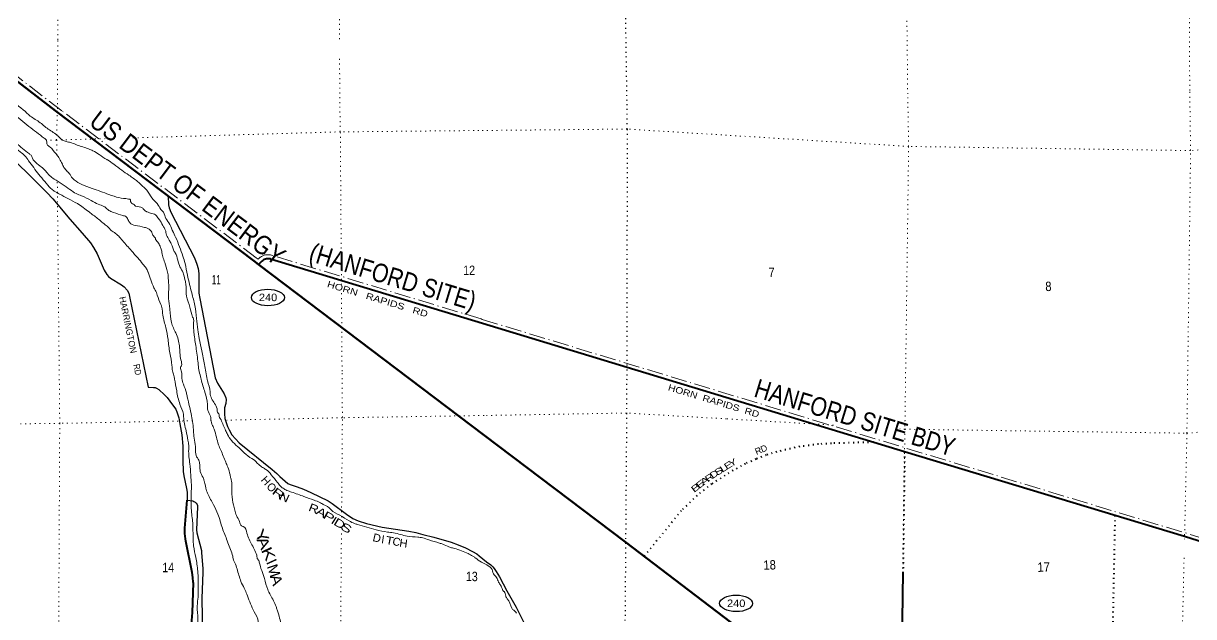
# Model space of a CAD drawing. Header units: feet. Extents: x 245918 to 509309, y -547785 to -360805.
# Drawn here: x 402847 to 424774, y -418023 to -406915 of the extents above; entities that cross this region are included whole.
import ezdxf
from ezdxf.enums import TextEntityAlignment as Align

# ---------------------------------------------------------------- set-up
doc = ezdxf.new("R2010")
doc.units = ezdxf.units.FT
doc.header["$LTSCALE"] = 60
doc.linetypes.add('DOT_DASHED', pattern=[7.7, 5, -1.2, 0.3, -1.2])
doc.linetypes.add('DOTTED', pattern=[1.5, 0.3, -1.2])
for name, color, linetype, lineweight in [('17', 7, 'Continuous', 25), ('23', 7, 'Continuous', 70), ('26', 7, 'Continuous', 40), ('27', 7, 'Continuous', 13), ('29', 7, 'Continuous', 25), ('39', 7, 'Continuous', 13), ('44', 7, 'DOT_DASHED', 13), ('53', 7, 'DOTTED', 40), ('6', 7, 'DOTTED', 25), ('7', 7, 'DOTTED', 13)]:
    doc.layers.add(name, color=color, linetype=linetype, lineweight=lineweight)
for name, color, linetype in [('30', 7, 'Continuous'), ('41', 7, 'Continuous'), ('54', 7, 'Continuous')]:
    doc.layers.add(name, color=color, linetype=linetype)

msp = doc.modelspace()

# ---------------------------------------------------------------- linework, layer by layer
at = {"layer": '17'}
for centre in [(407427.66, -412047.87), (416200.42, -417776.26)]:
    msp.add_ellipse(centre, major_axis=(-309.24, 1), ratio=0.500121, dxfattribs=at)
at = {"layer": '23'}
for p, q in [((403445.58, -408554.21), (399519.83, -405522.13)), ((411484.5, -414629.6), (407250.36, -411429.75))]:
    msp.add_line(p, q, dxfattribs=at)
for points in [[(407250.36, -411429.75), (407163.45, -411364.07), (403445.58, -408554.21)], [(419190.44, -420481.56), (418241.3, -419759.49), (414125.03, -416625.03), (411484.5, -414629.6)]]:
    msp.add_lwpolyline(points, dxfattribs=at)
at = {"layer": '26'}
for points in [[(411447.04, -412535.37), (407477.38, -411327.43), (407474.3, -411326.65), (407455.84, -411323.18), (407437.12, -411321.67), (407418.35, -411322.11), (407399.72, -411324.52), (407381.45, -411328.86), (407363.73, -411335.09), (407346.76, -411343.13), (407330.73, -411352.91), (407315.8, -411364.31), (407275.85, -411404.26), (407250.36, -411429.75)], [(434909.45, -416719.12), (434860.45, -416721.02), (434255.61, -416744.45), (433696.4, -416747.63), (429714.36, -416770.29), (425629.98, -416770.45), (425527.33, -416767.82), (425370.34, -416750.17), (425216.05, -416716.21), (424603.73, -416525.94), (419355.41, -414935.37), (411447.04, -412535.37)], [(405888.38, -416609.43), (405881.68, -416569.02), (405872.67, -416469.79), (405874.08, -416370.16), (405915.82, -415840.17)], [(405988.86, -418244.43), (406013.51, -417945.61), (406030.93, -417392.52), (406030.77, -417380.13), (406024.13, -417288.96), (406008, -417199), (405888.38, -416609.43)], [(419328.8, -417186.08), (419297.73, -419442.29), (419293.93, -419481.63), (419285.05, -419505.74), (419166.21, -419759.04), (419159.5, -419779.83), (419156.96, -419802.67), (419163.56, -419839.69), (419170.92, -419862.32), (419238.93, -420045.34), (419249.55, -420079.31), (419268.56, -420179.56), (419271.1, -420236.67), (419263.49, -420295.04), (419253.34, -420335.65), (419235.59, -420383.87), (419190.44, -420481.56)]]:
    msp.add_lwpolyline(points, dxfattribs=at)
at = {"layer": '29'}
for p, q in [((401746.54, -408583.95), (402935.21, -409732.32)), ((404836.56, -412027.77), (405182.1, -413729.61))]:
    msp.add_line(p, q, dxfattribs=at)
for points in [[(402935.21, -409732.32), (403287.77, -410081.91), (403399.98, -410201.19), (403717.9, -410582.43), (403946.99, -410844.38), (404101.27, -411022.14), (404162.06, -411108.67), (404227.51, -411227.96), (404363.09, -411536.69), (404409.85, -411616.2), (404442.58, -411653.62), (404479.98, -411686.38), (404685.69, -411808), (404734.79, -411845.41), (404788.55, -411910.91), (404821.28, -411967.03), (404836.56, -412027.77)], [(405556.4, -410149.51), (405568.2, -410314.24), (405576.48, -410368.11), (405609.46, -410447.49), (406052.68, -411304.57), (406098.87, -411422.86), (406123.08, -411503.47), (406132.96, -411598.15), (406135.5, -411967.55), (406149.73, -412065.88), (406437.79, -413550.44), (406480.83, -413652.89), (406611.71, -413848.78), (406639.46, -413927.43), (406644.83, -413960.66), (406637.89, -414033.49), (406617.81, -414115.55)], [(405182.1, -413729.61), (405284.14, -413730.56), (405314.53, -413735.24), (405340.25, -413744.59), (405382.32, -413772.66), (405492.19, -413868.56), (405538.95, -413922.35), (405641.8, -414055.67), (405700.25, -414139.87), (405730.64, -414210.03), (405756.35, -414301.25), (405775.05, -414413.51), (405812.45, -414621.68), (405831.15, -414834.51), (405831.15, -415098.81)], [(406617.81, -414115.55), (406611.94, -414228.73), (406621.29, -414312.93), (406672.72, -414462.62), (406700.77, -414523.43), (406752.2, -414616.99), (406822.33, -414696.51), (406892.46, -414766.67), (407509.6, -415267.2), (407598.43, -415346.72), (407654.54, -415400.51), (407801.81, -415529.15), (407846.22, -415550.2), (407977.13, -415594.64), (408096.35, -415639.08), (408234.28, -415702.23), (408556.88, -415856.6), (408631.68, -415903.37), (408902.85, -416104.52), (409022.07, -416184.04), (409117.91, -416230.82), (409274.54, -416279.94), (409566.74, -416347.76), (410071.68, -416422.61), (410200.25, -416448.34), (410328.82, -416483.42), (410539.21, -416534.87)], [(405831.15, -415098.81), (405842.85, -415304.61), (405854.54, -415388.81), (405901.3, -415625.04), (405912.98, -415690.53), (405915.32, -415741.99), (405915.82, -415840.17)], [(405915.82, -415840.17), (406018.52, -415856.36), (406042.85, -415865.7), (406064.07, -415881.23), (406085.29, -415899.88), (406101.34, -415922.66), (406109.1, -415940.28), (406111.09, -415965.58), (406091.51, -416401.27), (406096.26, -416454.01), (406182.09, -416785.59), (406186.94, -416824.08), (406209.01, -417128.48), (406209.37, -417189.66), (406192.67, -417684.14), (406204.29, -418364.03)], [(410539.21, -416534.87), (410864.15, -416630.77), (410995.06, -416677.55), (411128.31, -416733.68), (411261.56, -416801.51), (411341.04, -416850.63), (411387.79, -416888.05), (411526.84, -416997.06)], [(411526.84, -416997.06), (411606.41, -417055.37), (411620.43, -417067.71), (411642.84, -417092.38), (411666.94, -417124.91), (411702.8, -417180.98), (411765.57, -417279.68), (411903.43, -417542.12), (412082.76, -417847.17), (412271.06, -418232.98)]]:
    msp.add_lwpolyline(points, dxfattribs=at)
at = {"layer": '39'}
for p, q in [((406360.89, -414340.44), (406361.69, -414349.63)), ((411538.33, -417064.11), (411538.77, -417064.35))]:
    msp.add_line(p, q, dxfattribs=at)
for points in [[(401282.51, -407127.58), (401470.32, -407333.12), (401719.15, -407533.31), (401910.88, -407688.39), (402105.06, -407865.53), (402230.08, -407995.77), (402884, -408564.2)], [(403236.65, -409064.61), (402950.24, -408843.48), (402646.63, -408591.63), (402621.79, -408568.62)], [(402883.94, -408564.14), (402953.32, -408632.16), (403138.39, -408757.54), (403313.53, -408895.12), (403494.6, -409022.56), (403543.3, -409071.81)], [(402512.11, -409095.4), (402549.55, -409129.51), (402690.5, -409245.56), (402819.33, -409343.57), (402869.67, -409387.6), (402944.32, -409487.79), (403039.15, -409616.01), (403135.99, -409744.24), (403246.88, -409874.43), (403361.79, -410004.62), (403424.2, -410054.64), (403522.76, -410110.57), (403530.8, -410114.56), (403681.65, -410196.45), (403858.64, -410290.31), (404076, -410446.29), (404235.02, -410566.31), (404400.12, -410700.36), (404456.51, -410748.39), (404474.67, -410774.44), (404551.16, -410832.44), (404702.25, -410978.58), (404873.61, -411174.86), (404988.51, -411305.04), (405087.31, -411423.22), (405145.8, -411497.35), (405180.18, -411565.52), (405184.24, -411575.54), (405234.97, -411719.97), (405293.73, -411864.37), (405338.22, -411952.59), (405354.47, -412004.74), (405421.37, -412177.24), (405439.64, -412231.39), (405458.28, -412379.93), (405517.38, -412612.68), (405556.35, -412831.42), (405591.44, -413086.32), (405630.48, -413321.14), (405640.91, -413423.51), (405667.31, -413505.76), (405675.57, -413565.97), (405677.61, -413576), (405718.59, -413792.74), (405779.77, -414045.56), (405844.72, -414234.11), (405848.9, -414278.28), (405863.47, -414412.76), (405896.09, -414547.2), (405928.86, -414717.77), (405945.29, -414816.11), (405943.58, -414894.42), (405964.68, -415163.41), (405983.54, -415370.17), (405994.29, -415554.87), (405991.27, -415815.9), (405991.32, -415829.95), (405996.15, -416042.78), (406021.22, -416299.71), (406028.45, -416614.93), (406036.81, -416701.23), (406075.77, -416915.97), (406114.88, -417172.86), (406119.25, -417267.21), (406119.89, -417431.86), (406119.43, -417536.77), (406123.75, -417618.98), (406107.15, -417775.23), (406114.06, -418008.13), (406118.21, -418042.24), (406106.72, -418186.84), (406106.78, -418202.91), (406129.46, -418361.47), (406139.76, -418429.7), (406132.3, -418578.3), (406122.64, -418676.71), (406086.95, -418789.26), (406017.37, -418960.12), (405945.82, -419145.05), (405888.32, -419327.92), (405858.8, -419480.61), (405853.08, -419560.94), (405835.46, -419675.43), (405817.64, -419737.73), (405801.74, -419777.93), (405792.11, -419886.38), (405790.14, -419894.42), (405748.63, -420059.18), (405683.32, -420302.31), (405663.56, -420380.68), (405648, -420511.23), (405642.34, -420605.61), (405646.82, -420726.07)], [(402649.15, -409097.88), (402712.23, -409157.15), (402831.03, -409255.19), (402957.87, -409359.24), (403000.15, -409393.24), (403022.48, -409455.43), (403064.82, -409505.5), (403072.87, -409513.51), (403185.63, -409607.55), (403229.93, -409643.57), (403296.46, -409719.68), (403381.07, -409801.76), (403421.32, -409829.75), (403572.22, -409923.68), (403717.13, -410025.67), (403837.83, -410101.62), (403936.35, -410143.5), (404117.33, -410233.33), (404250.06, -410301.21), (404354.59, -410341.07), (404384.77, -410361.06), (404390.82, -410369.08), (404469.32, -410427.07), (404535.66, -410454.99), (404708.48, -410510.71), (404770.8, -410536.64), (404813.21, -410602.78), (404839.46, -410644.87), (404887.78, -410682.87), (404942.02, -410696.78), (405112.77, -410734.43), (405152.95, -410744.35), (405239.48, -410804.34), (405261.72, -410846.44), (405294.07, -410908.59), (405320.27, -410936.63), (405324.38, -410958.7), (405370.76, -411018.8), (405376.83, -411028.83), (405417.27, -411109.03), (405437.63, -411181.25), (405460.1, -411285.6), (405494.62, -411391.93), (405545.49, -411570.49), (405557.74, -411624.66), (405564.28, -411759.17), (405572.64, -411845.49), (405565.05, -411961.97), (405567.46, -412066.37), (405588.28, -412259.07), (405590.34, -412275.14), (405619.36, -412513.99), (405702.41, -412712.53), (405747.02, -412832.88), (405769.57, -412955.29), (405798.67, -413216.24), (405807.12, -413326.65), (405793.18, -413354.8), (405811.57, -413441.08), (405818.07, -413563.56), (405844.57, -413671.9), (405901.39, -413834.38), (405917.74, -413910.63), (405999.37, -414261.77), (406034.62, -414556.83), (406038.82, -414607.02), (406074.12, -414916.13), (406092.63, -415032.53), (406122.89, -415072.6), (406149.31, -415158.87), (406151.46, -415195), (406161.92, -415305.41), (406212.54, -415421.72), (406234.86, -415483.89), (406279.71, -415666.48), (406302, -415724.64), (406411.18, -415931.14), (406492.11, -416103.58), (406536.79, -416237.98), (406575.43, -416370.38), (406664.62, -416603.04), (406676.82, -416643.16), (406768.09, -416891.87), (406776.28, -416936.02), (406822.86, -417044.31), (406857.43, -417160.66), (406934.59, -417395.36)], [(403236.65, -409064.61), (403255.85, -409075.25), (403280.09, -409115.33), (403290.39, -409183.57), (403346.77, -409231.6), (403457.65, -409359.79), (403510.09, -409425.89), (403560.63, -409520.12), (403568.71, -409532.15), (403607.15, -409614.36), (403669.66, -409688.47), (403736.19, -409766.58), (403748.34, -409792.66), (403798.71, -409842.71), (403941.56, -409932.64), (404132.51, -410004.38), (404450.07, -410119.92), (404636.96, -410177.6), (404817.7, -410203.18), (404853.88, -410219.14), (404853.93, -410231.19), (404890.28, -410291.32), (404928.5, -410311.28), (404930.53, -410317.31), (405047.09, -410355.12), (405091.37, -410387.11), (405153.78, -410439.14), (405163.71, -410442.68)], [(403543.3, -409071.81), (403595.17, -409108.39), (403669.53, -409132.27), (403749.89, -409152.11), (403856.42, -409191.96), (404069.46, -409265.64), (404147.87, -409299.54), (404266.55, -409369.47), (404407.42, -409465.45), (404419.48, -409471.43), (404540.21, -409551.4), (404689.19, -409665.42), (404824.02, -409757.4), (404985.03, -409875.4), (405111.92, -409989.49), (405158.28, -410039.55), (405206.73, -410113.7), (405305.56, -410239.92), (405392.27, -410344.07), (405404.4, -410368.14), (405487.13, -410482.35), (405501.39, -410536.52), (405572.07, -410650.77), (405636.82, -410787.12), (405642.89, -410801.16), (405699.55, -410919.46), (405772.51, -411101.97), (405835.38, -411274.48), (405876.05, -411410.9), (405921.04, -411627.62), (405961.84, -411802.19), (406000.59, -411960.71), (406059.69, -412197.47), (406092.73, -412438.32), (406117.63, -412651.09), (406142.35, -412815.67), (406187.39, -413046.44), (406240.55, -413303.31), (406289.79, -413582.26), (406293.88, -413602.33), (406346.89, -413817.02), (406346.95, -413835.1), (406430, -414033.63), (406474.53, -414129.89), (406494.92, -414214.15), (406513.07, -414238.2), (406513.13, -414250.24), (406549.78, -414336.53)], [(405163.71, -410442.68), (405254.28, -410474.99), (405304.51, -410488.9), (405366.99, -410557), (405411.37, -410613.08), (405474.01, -410725.35), (405504.32, -410779.48), (405530.81, -410879.79), (405577.32, -410972.03), (405617.73, -411044.2), (405674.48, -411186.59), (405690.63, -411210.64), (405786.01, -411483.45), (405796.11, -411499.48), (405848.73, -411613.78), (405881.35, -411746.2), (405895.75, -411838.53), (405902.47, -412021.23), (405967.5, -412229.87), (406018.38, -412414.44), (406038.69, -412476.64), (406036.79, -412506.75), (406037.38, -412659.36), (406047.78, -412753.69), (406086.91, -413014.61), (406122.17, -413311.68), (406138.69, -413432.11), (406173.29, -413558.51), (406177.39, -413580.58), (406248.56, -413821.32), (406293.59, -414050.1), (406297.93, -414134.41), (406340.5, -414244.72), (406356.74, -414292.87), (406360.89, -414340.44)], [(406361.69, -414349.63), (406363.03, -414365.13), (406379.29, -414417.29), (406421.81, -414515.55), (406462.52, -414662.01), (406503.21, -414804.46), (406545.74, -414904.72), (406636.92, -415131.35), (406677.41, -415223.59), (406718.1, -415368.04), (406724.26, -415402.16), (406742.55, -415462.35), (406755.02, -415572.74), (406751.2, -415624.96), (406764.05, -415835.75), (406806.93, -416028.37), (406839.45, -416132.69), (406898.08, -416244.96), (406932.49, -416323.17), (406966.66, -416337.12), (407035.37, -416459.4), (407128.54, -416680.01), (407223.73, -416904.61), (407229.86, -416934.71), (407262.19, -416988.83), (407266.26, -417004.87), (407363.77, -417311.8), (407424.76, -417514.41), (407475.33, -417620.68), (407582.53, -417835.21), (407600.83, -417897.41)], [(406549.78, -414336.53), (406636.66, -414541.03), (406671.07, -414615.22), (406745.76, -414725.45), (406858.58, -414837.56), (406953.23, -414923.62), (407092.17, -415041.68), (407210.92, -415127.68), (407216.96, -415135.69), (407293.5, -415203.75), (407361.91, -415251.74), (407390.08, -415267.71), (407490.81, -415367.82), (407605.75, -415510.05), (407658.19, -415576.15), (407712.55, -415620.16), (407784.96, -415660.12), (407873.38, -415691.99), (408104.51, -415775.66), (408295.44, -415843.37), (408399.96, -415885.24), (408466.33, -415923.19), (408607.18, -416015.14), (408613.23, -416023.16), (408778.2, -416127.1), (408949.2, -416231.01), (409049.74, -416280.92), (409110.02, -416298.81), (409280.8, -416348.52), (409457.62, -416400.22), (409668.5, -416439.76), (409780.95, -416453.5), (409915.55, -416487.25), (410038.08, -416515), (410234.85, -416536.52), (410329.22, -416548.3), (410445.78, -416588.13), (410644.7, -416647.79), (410672.84, -416657.74), (410793.43, -416703.58), (410849.72, -416727.51), (410922.04, -416745.38), (411056.68, -416789.17), (411179.31, -416843.03), (411267.8, -416888.95)], [(411267.8, -416888.95), (411314.09, -416922.95), (411428.78, -417002.94), (411528.63, -417056.21)], [(411527.64, -417055.35), (411629.69, -417143.84), (411669.23, -417241.55), (411683.44, -417253.38), (411732.74, -417332.89), (411751.46, -417378.76), (411788.41, -417436.38), (411823.71, -417518.12), (411840.18, -417547.96), (411854.34, -417555.78), (411883.65, -417639.61), (411914.46, -417689.3), (412001.29, -417866.57), (412013.65, -417888.45), (412033.91, -417902.2), (412083.74, -417959.92)], [(406934.59, -417395.36), (407001.32, -417525.68), (407043.88, -417633.98), (407173.48, -417934.78), (407246.42, -418117.29), (407248.54, -418145.39), (407289.03, -418235.62), (407380.18, -418454.21), (407449.09, -418632.72), (407465.39, -418696.92), (407467.43, -418702.94), (407475.93, -418827.39), (407516.44, -418923.66), (407542.79, -418989.84), (407557.1, -419058.07), (407559.39, -419134.35), (407567.93, -419266.84), (407584.18, -419319), (407586.28, -419343.09), (407604.45, -419371.15), (407620.68, -419417.28), (407620.77, -419439.37), (407634.92, -419467.44), (407671.42, -419563.71), (407683.8, -419652.01), (407685.85, -419666.06), (407694.46, -419818.63), (407697.17, -419999.33), (407691.8, -420172.02), (407674.31, -420320.64), (407648.99, -420523.5), (407629.7, -420728.36), (407596.13, -420871.01), (407594.3, -420917.19), (407590.47, -420965.39), (407556.87, -421100.01), (407521.35, -421258.74), (407484, -421465.64), (407428.57, -421662.56), (407428.59, -421668.59), (407426.71, -421702.73), (407447.15, -421799.05), (407487.29, -421798.93), (407501.36, -421804.91), (407553.82, -421879.05), (407572.11, -421939.23), (407619.15, -422167.98), (407633.45, -422234.2), (407641.99, -422368.69), (407634.18, -422424.94), (407630.29, -422459.08), (407604.43, -422517.38), (407610.68, -422577.59), (407604.68, -422583.63), (407598.99, -422671.99), (407601.12, -422702.1), (407586.15, -422987.25), (407591.13, -423238.21), (407595.38, -423300.43), (407628.05, -423448.92), (407683.04, -423657.57), (407735.7, -423781.9), (407780.07, -423839.99), (407796.2, -423858.02), (407800.29, -423880.09), (407814.37, -423888.08), (407826.49, -423910.13), (407902.97, -423966.13), (407907.09, -423992.22), (407927.24, -424016.25), (407933.36, -424040.33), (407993.86, -424116.45), (408031.81, -424140.44)], [(407600.83, -417897.41), (407647.57, -418051.88), (407676.16, -418180.29), (407761.38, -418420.99), (407808.02, -418545.34), (407842.66, -418683.78), (407889.43, -418844.27), (407925.83, -418916.45), (407964.31, -419006.69), (408000.59, -419046.74), (408030.89, -419098.85), (408032.97, -419116.92), (408102.13, -419357.67), (408161.13, -419566.31), (408175.28, -419594.38), (408262.37, -419800.93), (408286.65, -419853.06), (408383.48, -419981.28), (408423.87, -420049.44), (408468.58, -420193.87), (408489.04, -420296.2), (408467.36, -420398.67), (408443.56, -420473.02), (408441.76, -420527.24), (408385.98, -420637.83), (408378.01, -420651.91), (408228.14, -420823), (408140.16, -420907.59), (408078.31, -421004.14), (408072.4, -421032.26), (408092.61, -421070.36), (408092.67, -421086.42), (408046.87, -421180.91), (408032.98, -421221.11), (407993.09, -421287.49), (407975.32, -421363.83), (407969.77, -421488.33), (407978.22, -421596.73), (407978.4, -421646.93), (407962.5, -421685.12), (407934.87, -421807.68), (407934.92, -421821.73), (407923.16, -421894.04), (407921.45, -421972.35), (407927.57, -421996.43), (407957.99, -422080.66), (407962.36, -422173.01), (407956.65, -422255.35), (407927.07, -422393.97), (407903.49, -422526.55), (407889.99, -422669.14), (407866.48, -422819.8), (407858.87, -422928.23), (407859.87, -423189.25), (407861.91, -423199.28), (407856.61, -423386.01), (407864.87, -423448.24), (407891.41, -423564.61), (407937.9, -423652.82), (408036.86, -423815.16), (408053, -423837.2), (408159.67, -423917.2), (408232.19, -423987.26), (408336.8, -424053.22), (408530.05, -424207.26), (408572.31, -424235.25), (408592.49, -424267.31), (408717.16, -424329.19), (408763.38, -424345.12), (408773.51, -424369.19), (408880, -424403.01), (408880.02, -424409.03), (408970.54, -424464.98), (409061.17, -424545.04), (409153.72, -424607.01), (409171.85, -424627.04), (409256.32, -424672.97), (409445.28, -424756.75), (409453.36, -424768.78), (409509.64, -424788.69), (409760.87, -424886.35), (409977.83, -424941.94), (410012.01, -424959.91), (410048.16, -424967.84), (410072.27, -424973.8), (410303.32, -425041.4), (410437.89, -425069.12), (410506.26, -425103.06), (410630.85, -425148.87), (410743.37, -425182.68), (410827.71, -425194.49), (411038.51, -425215.97), (411181.05, -425229.62), (411279.46, -425249.4), (411329.71, -425267.33), (411414.15, -425307.25), (411484.6, -425361.25)]]:
    msp.add_spline(points, degree=3, dxfattribs=at)
at = {"layer": '44'}
msp.add_line((403565.4, -408552.11), (399525.31, -405431.6), dxfattribs=at)
for points in [[(407243.49, -411330.55), (407208.67, -411304.24), (403565.4, -408552.11)], [(411444.18, -412457.01), (411445.65, -412457.6), (411421.38, -412450.21), (407516.35, -411260.89), (407496.9, -411254.97), (407476.35, -411250.83), (407465.81, -411248.85), (407439.26, -411246.7), (407412.64, -411247.33), (407386.23, -411250.74), (407360.32, -411256.9), (407335.19, -411265.73), (407311.13, -411277.14), (407288.39, -411291), (407282.77, -411295.29), (407265.79, -411308.26), (407243.51, -411330.54)], [(411445.65, -412457.6), (425236.33, -416643.98)]]:
    msp.add_lwpolyline(points, dxfattribs=at)
at = {"layer": '53'}
msp.add_line((419359.87, -414936.72), (419328.8, -417186.08), dxfattribs=at)
for points in [[(418773.16, -414758.67), (417990.2, -414779.54), (417746.7, -414794.76), (417396.31, -414839.99), (416965.48, -414936.88), (416767.65, -414997.79), (416576.92, -415074.99), (416377.04, -415160.22), (416143.69, -415287.11), (415742.94, -415540.9), (415469, -415754.08), (415172.37, -416042.35), (414478.82, -416894.44)], [(423300.55, -416130.99), (423231.29, -419471.21), (423220.45, -419588.23), (423201.11, -419704.85), (422958.81, -421073.44), (422903.38, -421288.67), (422832.36, -421476.48), (422771.49, -421588.15), (422623.78, -421819.28), (422015.99, -422631.12)]]:
    msp.add_lwpolyline(points, dxfattribs=at)
at = {"layer": '6'}
for p, q in [((414160.88, -408893.64), (414157.4, -408363.86)), ((414149.63, -414211.99), (414109.8, -419288.92)), ((414152.58, -414219.63), (414151.1, -414219.63))]:
    msp.add_line(p, q, dxfattribs=at)
for points in [[(414157.4, -408363.86), (414082.46, -403490.56), (413956, -398154.5), (413834.05, -392848.42), (413700.88, -387470.4), (413576.42, -382134.31), (413427.76, -376790.61), (413279.23, -371454.92), (413149.05, -366136.95), (413053.09, -362649.6)], [(414160.88, -408893.64), (414151.35, -413397.59), (414149.63, -414211.99)]]:
    msp.add_lwpolyline(points, dxfattribs=at)
at = {"layer": '7'}
for p, q in [((408757.71, -403594.28), (408770.71, -407235.75)), ((403512.2, -403786.14), (403491.82, -407025.75)), ((403491.82, -407025.75), (403490.48, -407237.97)), ((403490.48, -407237.97), (403482.39, -408553.57)), ((408771.93, -407578.26), (408775.17, -408460.12)), ((419434.3, -409217.17), (419417.76, -408268.53)), ((408785.33, -408942.63), (408775.17, -408460.12)), ((403467.91, -409098.76), (403482.39, -408553.57)), ((408784.74, -408945.62), (404839.97, -409059.89)), ((411382.39, -408920.66), (408780.24, -408945.7)), ((408801.82, -411219.85), (408785.33, -408942.63)), ((414160.88, -408893.64), (411382.39, -408920.66)), ((419434.9, -409218.46), (414160.88, -408893.64)), ((403463.49, -409099.27), (403269.92, -409098.18)), ((404561.68, -409067.95), (403465.71, -409099.71)), ((403476.1, -409383.13), (403472.68, -409095.53)), ((419434.9, -409218.46), (419364.56, -414512.23)), ((424718.21, -409296.89), (419434.9, -409218.46)), ((403527.44, -414404.79), (403481.79, -409861.88)), ((408817.8, -413426.98), (408804.66, -411612.71)), ((408824.09, -414295.76), (408817.8, -413426.98)), ((414149.63, -414211.99), (411477.83, -414257.15)), ((416021.7, -414320.51), (414149.63, -414211.99)), ((403527.44, -414404.79), (403474.91, -425007.33)), ((406018.76, -414356.95), (403527.44, -414404.79)), ((408822.08, -414300.24), (406661.1, -414343.95)), ((408812.26, -415699.53), (408824.11, -414298.01)), ((411477.83, -414257.15), (408823.22, -414299.62)), ((418026.06, -414436.71), (416021.7, -414320.51)), ((419363.01, -414514.21), (419271.96, -414508.93)), ((424649.19, -414589.86), (424604.02, -416574.55)), ((408808.38, -416158.85), (408812.26, -415699.53)), ((408778.96, -419637.69), (408805.84, -416458.75)), ((424596.06, -416924.38), (424534.94, -419610.31))]:
    msp.add_line(p, q, dxfattribs=at)
for points in [[(424701.89, -408171.57), (424682.34, -403377.61), (424655.98, -398025.86), (424582.84, -392636.83), (424503.94, -387263.92), (424374.94, -381895.86), (424328.52, -376544.44), (424287.91, -371180.91), (424169.84, -365866.74), (424074.16, -362448.65)], [(418718.15, -362546.97), (418761.1, -366019.18), (418882.81, -371311.25), (418959.94, -376698.21), (419018.44, -382051.43), (419132.86, -387387.69), (419243.66, -392748.04), (419336.01, -398084.67), (419364.57, -403448.41), (419417.76, -408268.53)], [(429608.62, -408847.58), (424718.21, -409296.89), (424701.89, -408171.57)], [(424649.19, -414589.86), (429676.56, -414137.9), (429608.62, -408847.58)], [(419362.1, -414515.05), (424649.19, -414589.86), (424718.21, -409296.89)], [(403527.44, -414404.79), (398230.83, -414468.45), (394280.25, -414458.33)], [(419364.69, -414509.99), (419353.76, -415313.05), (419292.51, -419811.67)]]:
    msp.add_lwpolyline(points, dxfattribs=at)

# ---------------------------------------------------------------- texts
at = {"layer": '17', "width": 1.1}
for p in [(407431.11, -412116.18), (416203.88, -417844.57)]:
    msp.add_text('240', height=140, dxfattribs=at).set_placement(p, align=Align.CENTER)
at = {"layer": '27'}
for s, rotation, width, p in [('HORN   RAPIDS   RD', 343.061, 1.25, (408528.21, -411847.84)), ('HORN  RAPIDS  RD', 343.118, 1.2, (414916.18, -413783.2))]:
    msp.add_text(s, height=120, rotation=rotation, dxfattribs=dict(at, width=width)).set_placement(p)
at = {"layer": '30'}
msp.add_text('HARRINGTON', height=120, rotation=281.477, dxfattribs=at).set_placement((404639.94, -412044.34))
at = {"layer": '30', "width": 0.9}
msp.add_text('RD', height=120, rotation=281.477, dxfattribs=at).set_placement((404904.3, -413306.69))
at = {"layer": '41'}
for s, rotation, p in [('H', 311.382, (407333.4, -415526.44)), ('O', 314.546, (407444.36, -415655.77)), ('I', 351.817, (409573.24, -416651.35)), ('C', 346.391, (409820.52, -416694.1))]:
    msp.add_text(s, height=150, rotation=rotation, dxfattribs=at).set_placement(p, align=Align.CENTER)
for s, height, rotation, width, p in [('R', 150, 322.307, 1.65, (407583.72, -415781.73)), ('N', 150, 335.58, 1.25, (407707.28, -415856.81)), ('R', 150, 338.443, 1.25, (408260.55, -416067.93)), ('A', 150, 331.703, 1.4, (408395.84, -416138.04)), ('P', 150, 330.859, 1.55, (408535.69, -416219.45)), ('I', 150, 327.114, 1.35, (408627.22, -416286.26)), ('D', 150, 328.693, 1.45, (408733.77, -416346.54)), ('Y', 200, 302.012, 1.4, (407227.67, -416566.88)), ('S', 150, 331.734, 1.5, (408862.47, -416429.65)), ('A', 200, 294.624, 1.3, (407257.63, -416685.67)), ('D', 150, 346.918, 1.05, (409454.16, -416623.89)), ('T', 150, 349.199, 1.2, (409696.36, -416673.88)), ('H', 150, 351.878, 1.05, (409959.07, -416723.02)), ('K', 200, 294.94, 1.4, (407347.48, -416890.25)), ('I', 200, 294.685, 1.05, (407407.22, -417037.19)), ('M', 200, 288.527, 1.05, (407442.57, -417193.88)), ('A', 200, 287.224, 1.15, (407493.83, -417366.56))]:
    msp.add_text(s, height=height, rotation=rotation, dxfattribs=dict(at, width=width)).set_placement(p, align=Align.CENTER)
at = {"layer": '44'}
for s, rotation, width, p in [('US DEPT OF ENERGY', 322.933, 0.9, (404053.71, -408803.96)), ('(HANFORD SITE)', 343.061, 0.85, (408175.18, -411357.01))]:
    msp.add_text(s, height=350, rotation=rotation, dxfattribs=dict(at, width=width)).set_placement(p)
at = {"layer": '44', "width": 0.85}
msp.add_text('HANFORD SITE BDY', height=350, rotation=343.118, dxfattribs=at).set_placement((418377.92, -414463.74), align=Align.CENTER)
at = {"layer": '54'}
for s, rotation, width, p in [('R', 22.035, 1.05, (416639.75, -414974.04)), ('D', 22.035, 1.05, (416744.86, -414931.5)), ('Y', 30.537, 1.4, (416168.78, -415191.83)), ('D', 34.345, 1.35, (415823.85, -415404.71)), ('S', 32.345, 1.4, (415906.28, -415354.03)), ('L', 32.345, 1.6, (415998.41, -415294.87)), ('E', 32.345, 1.4, (416085.45, -415239.54)), ('B', 37.891, 1.6, (415479.63, -415657.11)), ('E', 37.891, 1.55, (415568.74, -415587.76)), ('A', 37.891, 1.6, (415647.99, -415527.77)), ('R', 35.345, 1.35, (415733.57, -415468.7))]:
    msp.add_text(s, height=120, rotation=rotation, dxfattribs=dict(at, width=width)).set_placement(p, align=Align.CENTER)
at = {"layer": '7'}
for s, rotation, width, p in [('12', 359.955, 0.85, (411087.89, -411625.69)), ('7', 1.419, 0.9, (416811.04, -411665.55)), ('11', 359.956, 0.65, (406376.5, -411802.09)), ('8', 1.419, 0.9, (421997.08, -411928.31)), ('14', 359.955, 0.85, (405449.09, -417191.69)), ('18', 1.417, 0.9, (416714.73, -417146.32)), ('17', 1.417, 0.9, (421849.57, -417186.75)), ('13', 359.955, 0.85, (411138.17, -417360.05))]:
    msp.add_text(s, height=175.5, rotation=rotation, dxfattribs=dict(at, width=width)).set_placement(p)

doc.saveas('drawing.dxf')
